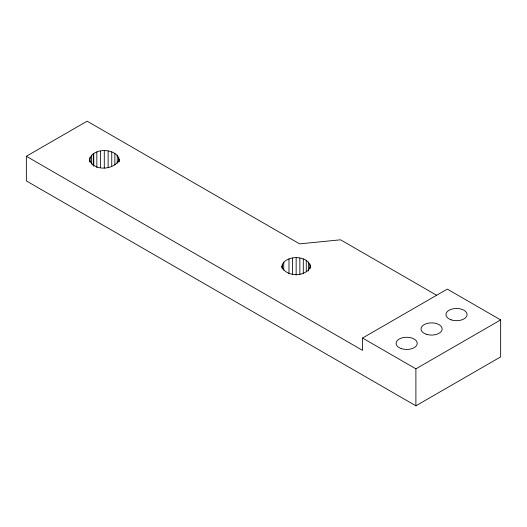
<?xml version="1.0" encoding="UTF-8"?>
<svg xmlns="http://www.w3.org/2000/svg" width="527" height="527" viewBox="0 0 527 527"><rect width="100%" height="100%" fill="white"/><g stroke="black" fill="none" stroke-linecap="round" stroke-linejoin="round"><path stroke-width="0.79" d="M89.465 161.15C90.124 146.578 119.675 147.211 119.28 161.861M119.28 159.398C114.879 170.241 93.22 171.723 89.465 159.503M281.826 267.782C282.393 254.231 309.896 254.231 310.469 267.782M310.469 266.142C307.109 277.472 285.179 277.472 281.826 266.142M26.35 156.269L362.53 350.363L362.53 338.038L447.291 289.106L500.65 319.915L500.65 356.884L415.895 405.816L26.35 180.919L26.35 156.269L87.12 121.184L299.619 243.863L340.561 239.811L436.613 295.265M362.53 338.038L415.895 368.847L500.65 319.915M415.895 368.847L415.895 405.816M309.981 264.001L309.981 268.928M308.552 262.005L308.552 271.043M306.273 260.292L306.273 271.794M303.308 258.981L303.308 273.77M299.85 258.151L299.85 274.587M296.148 257.874L296.148 275.127M292.439 258.151L292.439 274.587M288.987 258.981L288.987 273.77M283.743 262.005L283.743 270.219M282.314 264.001L282.314 268.928M118.746 157.171L118.746 162.105M117.238 155.103L117.238 163.317M114.853 153.331L114.853 164.832M111.75 151.974L111.75 165.939M108.14 151.124L108.14 167.553M104.28 150.847L104.28 168.1M100.426 151.15L100.426 167.586M96.843 152.026L96.843 167.632M93.766 153.403L93.766 165.728M93.569 153.555L93.569 165.88M93.286 153.68L93.286 166.005M91.415 155.195L91.415 164.233M89.952 157.277L89.952 162.204M426.31 334.256A10.566 6.1 0 0 0 442.153 328.973A10.566 6.1 0 0 0 426.31 323.69A10.566 6.1 0 0 0 426.31 334.256M451.231 319.869A10.566 6.1 0 0 0 467.08 314.586A10.566 6.1 0 0 0 451.231 309.303A10.566 6.1 0 0 0 451.231 319.869M401.383 348.65A10.566 6.1 0 0 0 417.232 343.367A10.566 6.1 0 0 0 401.383 338.084A10.566 6.1 0 0 0 401.383 348.65"/></g></svg>
